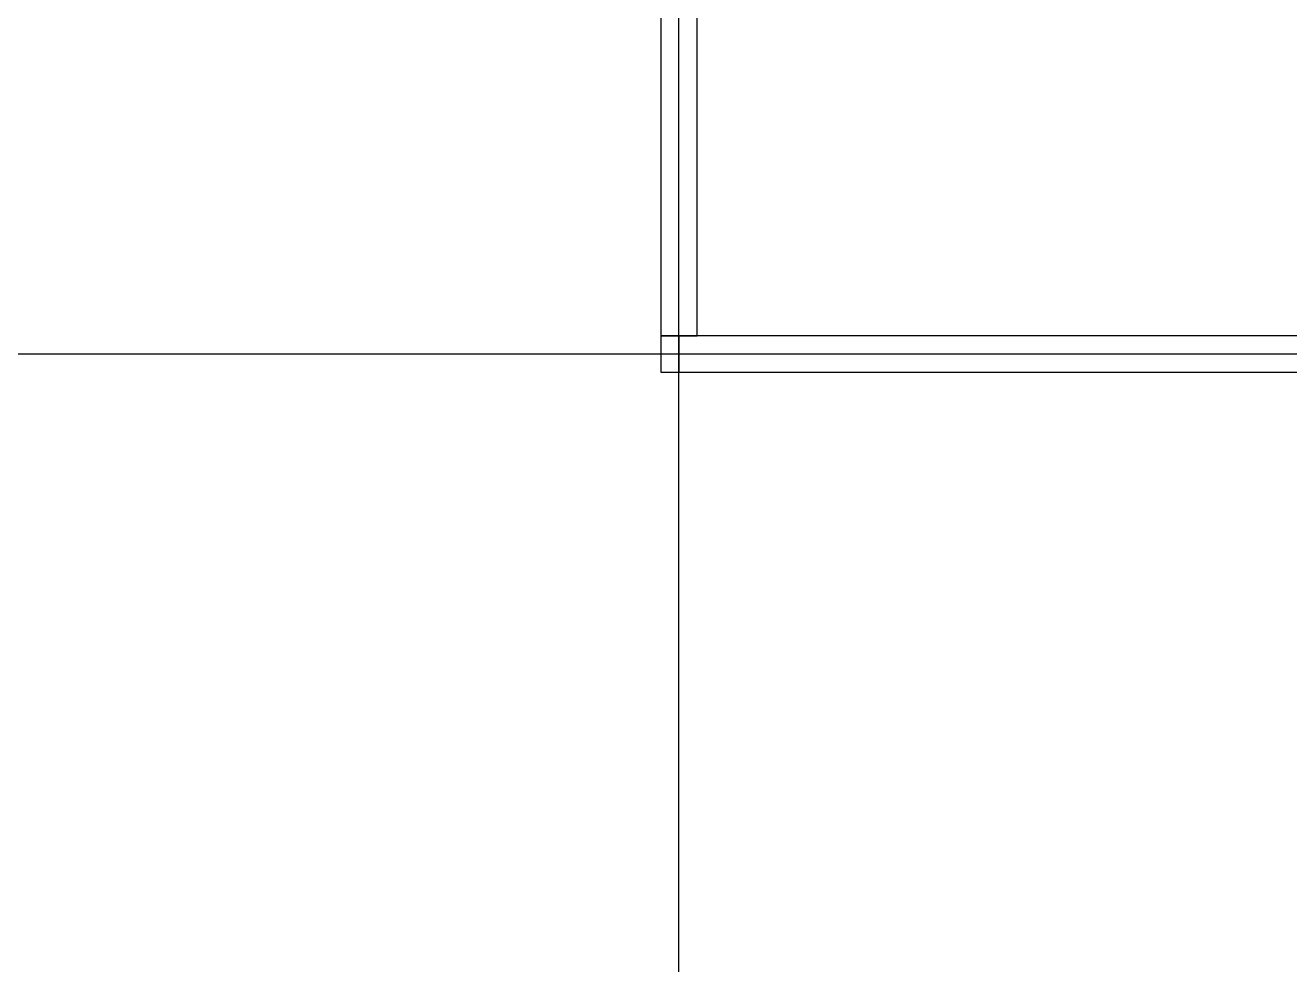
# Model space of a CAD drawing. Header units: millimetres. Extents: x -973 to 28250, y -35942 to 8545.
# Drawn here: x 4044 to 6125, y -10615 to -9069 of the extents above; entities that cross this region are included whole.
import ezdxf

# ---------------------------------------------------------------- set-up
doc = ezdxf.new("R2010")
doc.units = ezdxf.units.MM
for name, color, linetype in [('R02_AKS', 8, 'Continuous'), ('R02_BAGLANTI', 3, 'Continuous'), ('R02_DUVAR', 7, 'Continuous'), ('R02_OZEL', 6, 'Continuous')]:
    doc.layers.add(name, color=color, linetype=linetype)

# ---------------------------------------------------------------- blocks, each defined once
blk = doc.blocks.new('R02_CK_I06_V_1_1_P')
blk.add_lwpolyline([(0, 0), (1195, 0), (1195, 60), (0, 60)], close=True)
blk = doc.blocks.new('R02_CK_I01_H_N1_1_P')
blk.add_lwpolyline([(0, 0), (1255, 0), (1255, 60), (0, 60)], close=True)
blk = doc.blocks.new('R02_L')
blk.add_lwpolyline([(0, 0), (30, 0), (30, 60), (0, 60)], close=True)

msp = doc.modelspace()

# ---------------------------------------------------------------- linework, layer by layer
at = {"layer": 'R02_AKS'}
for p, q in [((5120, -13180), (5120, -6750)), ((-180, -9610), (12750, -9610))]:
    msp.add_line(p, q, dxfattribs=at)

# ---------------------------------------------------------------- block references
at = {"layer": 'R02_BAGLANTI'}
msp.add_blockref('R02_L', (5090, -9640), dxfattribs=at)
at = {"layer": 'R02_DUVAR'}
msp.add_blockref('R02_CK_I01_H_N1_1_P', (5120, -9640), dxfattribs=at)
at = {"layer": 'R02_OZEL', "rotation": 90}
msp.add_blockref('R02_CK_I06_V_1_1_P', (5150, -9580), dxfattribs=at)

doc.saveas('drawing.dxf')
